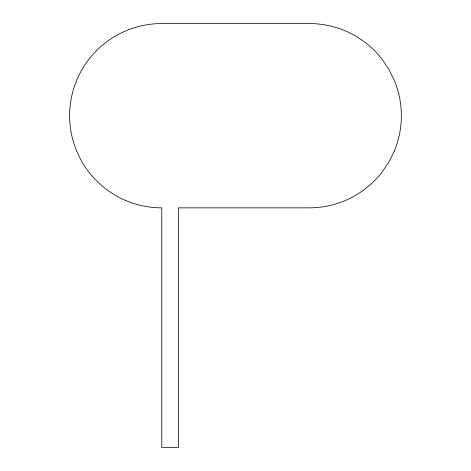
<?xml version="1.0" encoding="UTF-8"?>
<svg xmlns="http://www.w3.org/2000/svg" width="471" height="471" viewBox="0 0 471 471"><rect width="100%" height="100%" fill="white"/><g stroke="black" fill="none" stroke-linecap="round" stroke-linejoin="round"><path stroke-width="0.71" d="M394.357 150.967L389.028 161.777L382.328 171.803A92.151 92.151 0 0 1 309.223 207.852L178.368 207.852L178.368 447.45L161.777 447.45L161.777 207.852A92.151 92.151 0 0 1 69.626 115.701A92.151 92.151 0 0 1 161.777 23.55L309.223 23.55A92.151 92.151 0 0 1 382.328 59.605L389.028 69.626L394.357 80.435A92.151 92.151 0 0 1 394.357 150.967"/></g></svg>
